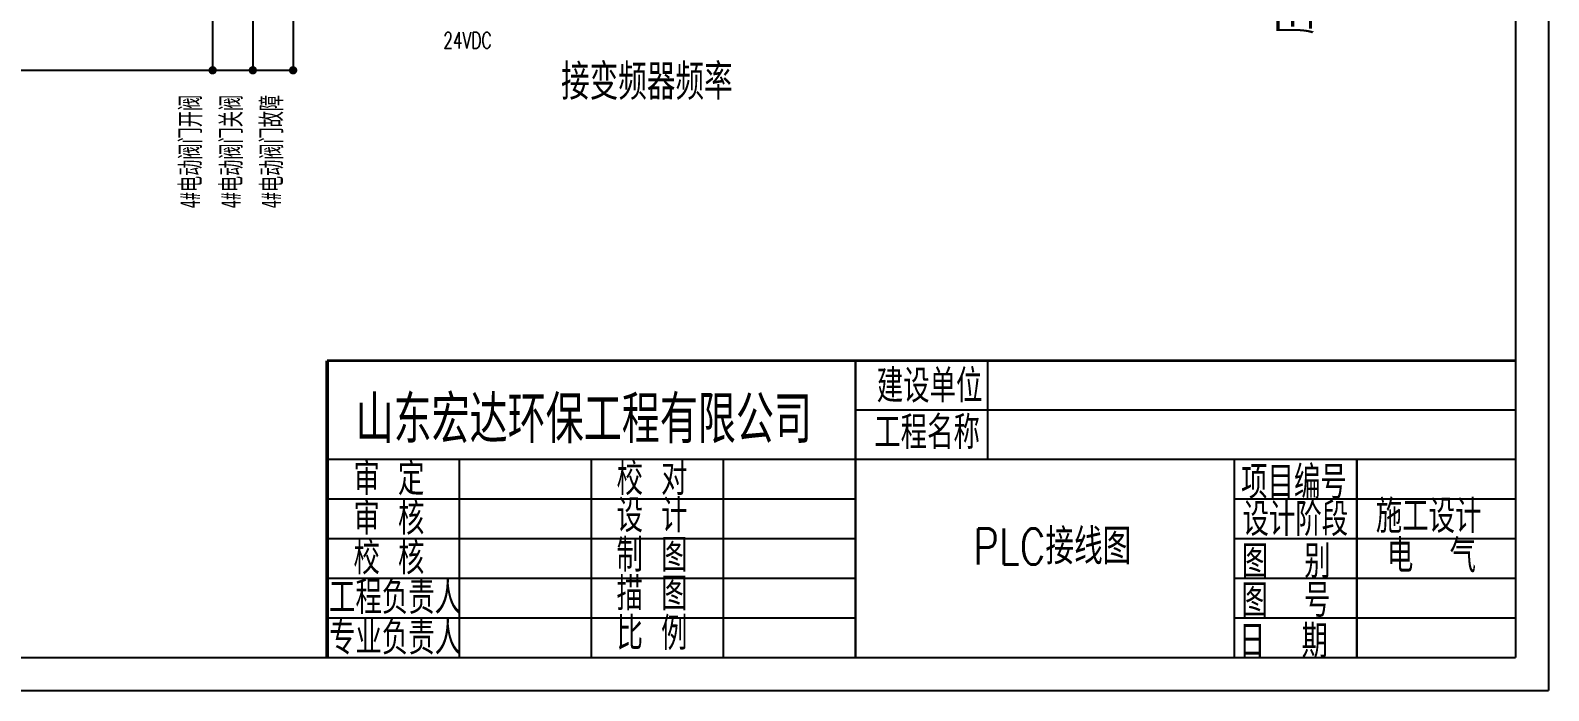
# Model space of a CAD drawing. Header units: millimetres. Extents: x 369186 to 503668, y -134064 to -104329.
# Drawn here: x 480674 to 503668, y -134029 to -124028 of the extents above; entities that cross this region are included whole.
import ezdxf
from ezdxf.enums import TextEntityAlignment as Align

# ---------------------------------------------------------------- set-up
doc = ezdxf.new("R2010")
doc.units = ezdxf.units.MM
for name, color, linetype in [('0文本', 80, 'Continuous'), ('PUB_TEXT', 7, 'Continuous'), ('TERM', 2, 'Continuous'), ('文字', 7, 'Continuous')]:
    doc.layers.add(name, color=color, linetype=linetype)
doc.styles.add('_TXT', font='txt1.shx', dxfattribs={"width": 0.6, "bigfont": 'hztxt.shx'})
doc.styles.get("Standard").update_dxf_attribs({"font": 'txt1.shx', "width": 0.8, "bigfont": 'hztxt.shx'})

# ---------------------------------------------------------------- blocks, each defined once
blk = doc.blocks.new('$TelecSys$00000011')
at = {"const_width": 0.5}
blk.add_lwpolyline([(-0.25, 0, 1), (0.25, 0, 1)], format="xyb", close=True, dxfattribs=at)

msp = doc.modelspace()

# ---------------------------------------------------------------- linework, layer by layer
at = {"color": 1}
for p, q in [((503668, -104329), (503668, -134029)), ((503168, -104829), (503168, -133529)), ((503168, -129029), (485168, -129029)), ((493168, -129029), (493168, -133529)), ((493170, -129029), (493170, -133529)), ((495168, -129029), (495168, -130529)), ((495170, -129029), (495170, -130529)), ((503168, -129779), (493168, -129779)), ((503170, -129779), (493170, -129779)), ((503168, -130529), (485168, -130529)), ((503168, -130529), (485168, -130529)), ((503170, -130529), (485170, -130529)), ((487168, -130529), (487168, -133529)), ((489168, -130529), (489168, -133529)), ((491168, -130529), (491168, -133529)), ((498906, -130529), (498906, -133529)), ((498908, -130529), (498908, -133529)), ((500763, -130529), (500763, -133529)), ((500763, -133530), (500763, -130530)), ((500764, -130529), (500764, -133529)), ((493168, -131129), (485168, -131129)), ((503168, -131129), (498906, -131129)), ((503170, -131129), (498908, -131129)), ((493168, -131729), (485168, -131729)), ((503168, -131729), (498906, -131729)), ((503170, -131729), (498908, -131729)), ((493168, -132329), (485168, -132329)), ((503168, -132329), (498906, -132329)), ((503170, -132329), (498908, -132329)), ((493168, -132929), (485168, -132929)), ((503168, -132929), (498906, -132929)), ((503170, -132929), (498908, -132929)), ((464168, -133529), (503168, -133529)), ((461668, -134029), (503668, -134029))]:
    msp.add_line(p, q, dxfattribs=at)
at = {"color": 0}
for p, q in [((483434, -123670), (483434, -124686)), ((484043, -123670), (484043, -124686)), ((484653, -123670), (484653, -124686))]:
    msp.add_line(p, q, dxfattribs=at)
msp.add_line((468084, -124633), (484653, -124633))
at = {"color": 1}
for points, const_width in [([(485168, -129029), (485168, -133529)], 52.5), ([(485170, -129029), (485170, -133529)], 52.5), ([(485168, -129030), (503168, -129030)], 43.3), ([(485170, -129030), (503170, -129030)], 43.3)]:
    msp.add_lwpolyline(points, dxfattribs=dict(at, const_width=const_width))

# ---------------------------------------------------------------- block references
at = {"layer": 'TERM', "lineweight": 25, "ltscale": 0.25, "xscale": 126, "yscale": 126, "zscale": 126}
for p in [(483434, -124633), (484043, -124633), (484653, -124633)]:
    msp.add_blockref('$TelecSys$00000011', p, dxfattribs=at)

# ---------------------------------------------------------------- texts
at = {"color": 1, "width": 0.8}
for s, height, p in [('建设单位', 500, (493493, -129665)), ('山东宏达环保工程有限公司', 720, (485599, -130282)), ('工程名称', 500, (493455, -130370)), ('项目编号', 500, (499011, -131124)), ('设计阶段', 500, (499032, -131685)), ('图  别', 500, (499020, -132323)), ('图  号', 500, (499016, -132913)), ('日  期', 500, (498977, -133530))]:
    msp.add_text(s, height=height, dxfattribs=at).set_placement(p)
at = {"layer": '0文本', "color": 0, "width": 0.7}
msp.add_text('24VDC', height=244.4, dxfattribs=at).set_placement((486927, -124301))
at = {"layer": 'PUB_TEXT', "width": 0.8}
msp.add_text('压力变送器', height=541.4, rotation=90, dxfattribs=at).set_placement((500113, -124086, 1200))
msp.add_text('接变频器频率', height=541.4, dxfattribs=at).set_placement((488711, -125079, 1200))
at = {"layer": 'PUB_TEXT', "color": 1, "width": 0.8}
for s, height, p in [('审 定', 500, (485567, -131068)), ('校 对', 500, (489552, -131068)), ('审 核', 500, (485567, -131668)), ('设 计', 500, (489552, -131629)), ('施工设计', 500, (501050, -131639)), ('PLC接线图', 541.4, (494953, -132117, 1200)), ('校 核', 500, (485567, -132268)), ('制 图', 500, (489552, -132229)), ('电  气', 500, (501219, -132238)), ('描 图', 500, (489552, -132813)), ('比 例', 500, (489552, -133413))]:
    msp.add_text(s, height=height, dxfattribs=at).set_placement(p)
msp.add_text('工程负责人', height=500, dxfattribs=at).set_placement((486197, -132868), align=Align.CENTER)
msp.add_text('专业负责人', height=500, dxfattribs=at).set_placement((486197, -133206), align=Align.MIDDLE)
at = {"layer": '文字', "char_height": 640, "width": 2784.89, "attachment_point": 1, "rotation": 90, "style": '_TXT'}
for s, insert in [('{\\fSimSun|b0|i0|c134|p2;\\H0.4688x;4#电动阀门开阀}', (482943, -126723)), ('{\\fSimSun|b0|i0|c134|p2;\\H0.4688x;4#电动阀门关阀}', (483560, -126723)), ('{\\fSimSun|b0|i0|c134|p2;\\H0.4688x;4#电动阀门故障}', (484172, -126723))]:
    msp.add_mtext(s, dxfattribs=dict(at, insert=insert))

doc.saveas('drawing.dxf')
